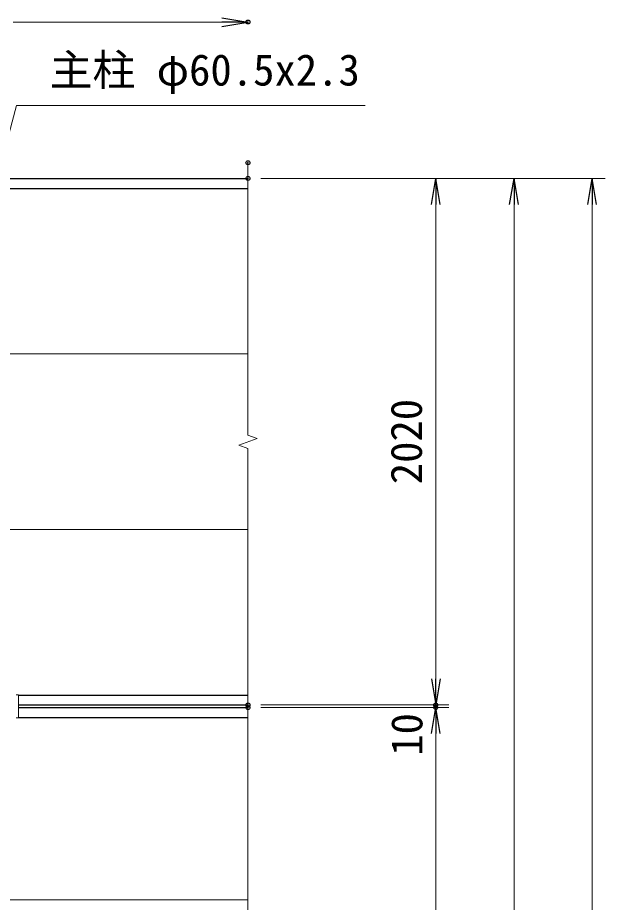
# Model space of a CAD drawing. Units: millimetres, scale not verified. Extents: x -10499 to 10501, y -7424 to 7426.
# Drawn here: x -5626 to -3373, y 1568 to 4962 of the extents above; entities that cross this region are included whole.
import ezdxf
from ezdxf.enums import TextEntityAlignment as Align

# ---------------------------------------------------------------- set-up
doc = ezdxf.new("R2010")
doc.units = ezdxf.units.MM
doc.header["$LTSCALE"] = 30
doc.header["$PDMODE"] = 32
doc.header["$PDSIZE"] = 15
for name, color, linetype, lineweight in [('0-1_D-STR1', 1, 'Continuous', 25), ('0-5_D-STR3', 3, 'Continuous', 13), ('0-6_D-STR-DIM', 7, 'Continuous', 13), ('0-C_D-STR-TXT', 7, 'Continuous', 13)]:
    doc.layers.add(name, color=color, linetype=linetype, lineweight=lineweight)
doc.layers.add('0-7_0', color=7, linetype='Continuous')
doc.layers.add('0-8_Defpoints', color=8, linetype='Continuous')
doc.styles.add('ＭＳ ゴシック', font='')
doc.styles.get('ＭＳ ゴシック').set_extended_font_data('MS Gothic')

# ---------------------------------------------------------------- blocks, each defined once
blk = doc.blocks.new('_Open')
at = {"layer": '0-7_0'}
blk.add_line((-30, 5), (0, 0), dxfattribs=at)
blk.add_lwpolyline([(-30, -5), (0, 0), (-30, 0)], dxfattribs=at)

msp = doc.modelspace()

# ---------------------------------------------------------------- linework, layer by layer
at = {"layer": '0-1_D-STR1'}
for p, q in [((-5658.17, 4345.57), (-4743.17, 4345.57)), ((-5658.17, 4307.47), (-4743.17, 4307.47)), ((-5623.17, 2363.67), (-4743.17, 2363.67)), ((-5623.17, 2325.57), (-4743.17, 2325.57)), ((-5623.17, 2315.57), (-4743.17, 2315.57)), ((-5623.17, 2277.47), (-4743.17, 2277.47))]:
    msp.add_line(p, q, dxfattribs=at)
at = {"layer": '0-5_D-STR3'}
for p, q in [((-4743.17, 3672.57), (-5660.67, 3672.57)), ((-4743.17, 2998.57), (-5660.67, 2998.57)), ((-4743.17, 1577.57), (-5660.67, 1577.57))]:
    msp.add_line(p, q, dxfattribs=at)
msp.add_lwpolyline([(-5632.17, 2364.94), (-5623.17, 2364.94), (-5623.17, 2275.68), (-5632.17, 2275.68)], dxfattribs=at)
at = {"layer": '0-6_D-STR-DIM'}
for p, q in [((-5643.17, 4945.57), (-4843.17, 4945.57)), ((-4743.17, 4405.57), (-4743.17, 3361.22)), ((-4693.17, 4345.57), (-3973.17, 4345.57)), ((-4693.17, 4345.57), (-3673.17, 4345.57)), ((-4693.17, 4345.57), (-3373.17, 4345.57)), ((-4023.17, 4245.57), (-4023.17, 2425.57)), ((-3723.17, 4245.57), (-3723.17, -3544.43)), ((-3423.17, 4245.57), (-3423.17, -4244.43)), ((-4707.94, 3348.39), (-4743.17, 3361.22)), ((-4778.41, 3322.74), (-4707.94, 3348.39)), ((-4743.17, 3309.91), (-4778.41, 3322.74)), ((-4743.17, 3309.91), (-4743.17, 866.22)), ((-4023.17, 2425.57), (-4023.17, 2525.57)), ((-4693.17, 2325.57), (-3973.17, 2325.57)), ((-4693.17, 2325.57), (-3973.17, 2325.57)), ((-4693.17, 2315.57), (-3973.17, 2315.57)), ((-4693.17, 2315.57), (-3973.17, 2315.57)), ((-4023.17, 2325.57), (-4023.17, 2315.57)), ((-4023.17, 2215.57), (-4023.17, 2115.57)), ((-4023.17, 2215.57), (-4023.17, -534.43))]:
    msp.add_line(p, q, dxfattribs=at)
at = {"layer": '0-8_Defpoints'}
for p in [(-4743.17, 4945.57), (-4743.17, 4405.57), (-4743.17, 4345.57), (-4743.17, 2325.57), (-4743.17, 2325.57), (-4743.17, 2315.57), (-4023.17, 2325.57), (-4023.17, 2315.57)]:
    msp.add_point(p, dxfattribs=at)
at = {"layer": '0-C_D-STR-TXT'}
msp.add_lwpolyline([(-4293.94, 4625.69), (-5630.64, 4625.69), (-5728.56, 4257.73)], dxfattribs=at)

# ---------------------------------------------------------------- block references
at = {"layer": '0-6_D-STR-DIM', "xscale": 3.333333, "yscale": 3.333333}
msp.add_blockref('_Open', (-4743.17, 4945.57), dxfattribs=at)
for p, rotation in [((-4023.17, 4345.57), 90), ((-3723.17, 4345.57), 90), ((-3423.17, 4345.57), 90), ((-4023.17, 2325.57), 270), ((-4023.17, 2325.57), 270), ((-4023.17, 2315.57), 90), ((-4023.17, 2315.57), 90)]:
    msp.add_blockref('_Open', p, dxfattribs=dict(at, rotation=rotation))

# ---------------------------------------------------------------- texts
at = {"layer": '0-6_D-STR-DIM', "style": 'ＭＳ ゴシック'}
for s, p in [('2020', (-4040.04, 3172.44)), ('10', (-4038.2, 2130.6))]:
    msp.add_text(s, height=120.3, rotation=90, dxfattribs=at).set_placement(p, align=Align.BOTTOM_LEFT)
at = {"layer": '0-C_D-STR-TXT', "style": 'ＭＳ ゴシック'}
msp.add_text('主柱 φ60.5x2.3', height=120.3, dxfattribs=at).set_placement((-5503.33, 4665.72), align=Align.BOTTOM_LEFT)

doc.saveas('drawing.dxf')
